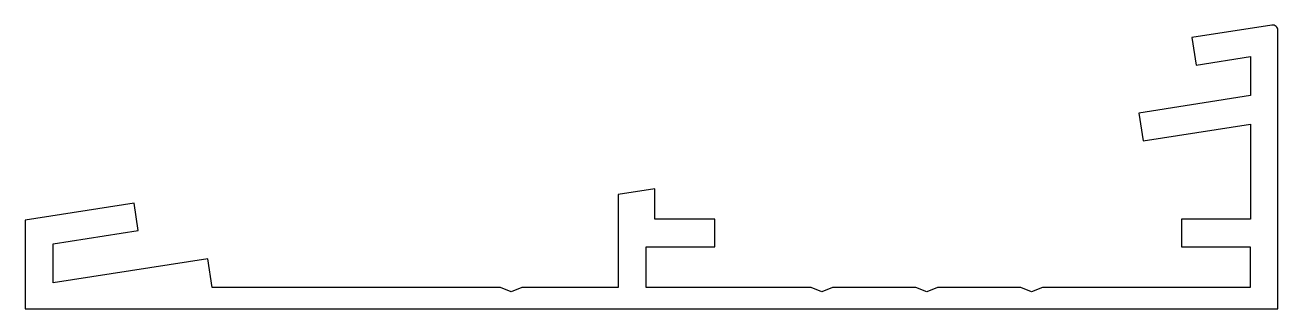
# Model space of a CAD drawing. Extents: x 349.9 to 408.4, y 506.5 to 519.7.
import ezdxf

# ---------------------------------------------------------------- set-up
doc = ezdxf.new("R2010")
doc.units = 0
doc.layers.add('RAHMEN025', color=7, linetype='CONTINUOUS')

msp = doc.modelspace()

# ---------------------------------------------------------------- linework, layer by layer
at = {"layer": 'RAHMEN025'}
msp.add_lwpolyline([(392.479, 507.459), (391.979, 507.259), (391.479, 507.459), (387.58, 507.459), (387.08, 507.259), (386.58, 507.459), (378.88, 507.459), (378.88, 509.359), (382.08, 509.359), (382.08, 510.659), (379.28, 510.659), (379.28, 512.07), (377.58, 511.804), (377.58, 507.459), (373.08, 507.459), (372.58, 507.259), (372.08, 507.459), (358.622, 507.459), (358.411, 508.806), (351.19, 507.677), (351.19, 509.498), (355.169, 510.121), (354.968, 511.405), (349.88, 510.609), (349.88, 506.459), (408.13, 506.459), (408.38, 506.459), (408.38, 506.709), (408.38, 519.467, 0.460422), (408.091, 519.714), (404.364, 519.131), (404.565, 517.847), (407.096, 518.243), (407.096, 516.421), (401.879, 515.605), (402.082, 514.308), (407.096, 515.093), (407.096, 510.659), (403.88, 510.659), (403.88, 509.359), (407.08, 509.359), (407.08, 507.459), (397.379, 507.459), (396.879, 507.259), (396.379, 507.459)], format="xyb", close=True, dxfattribs=at)

doc.saveas('drawing.dxf')
